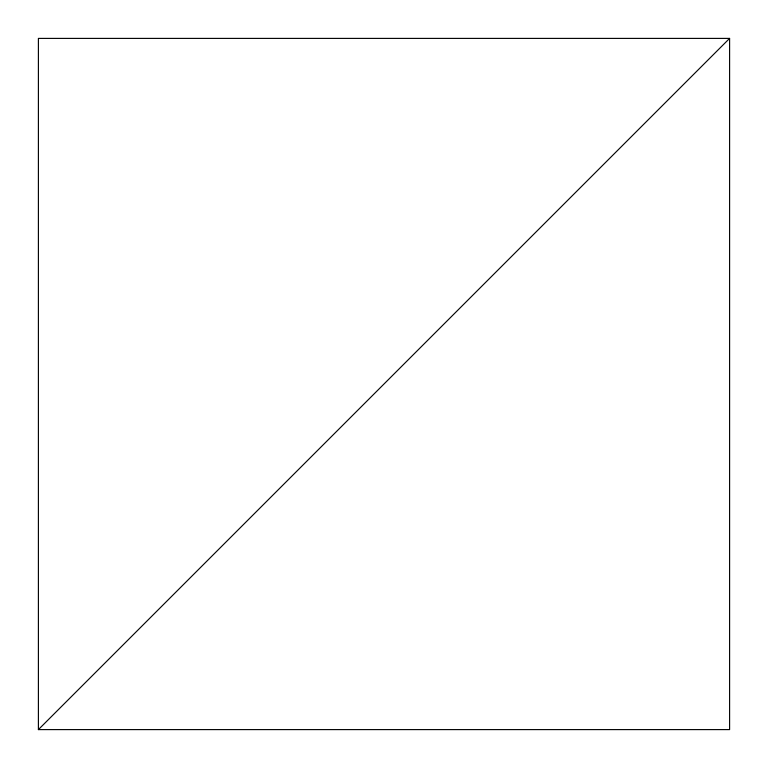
<?xml version="1.0" encoding="UTF-8"?>
<svg xmlns="http://www.w3.org/2000/svg" width="768" height="768" viewBox="0 0 768 768"><rect width="100%" height="100%" fill="white"/><g stroke="black" fill="none" stroke-linecap="round" stroke-linejoin="round"><path stroke-width="1.15" d="M38.4 729.6L729.6 38.4L38.4 38.4L38.4 729.6L729.6 729.6L729.6 38.4"/></g></svg>
